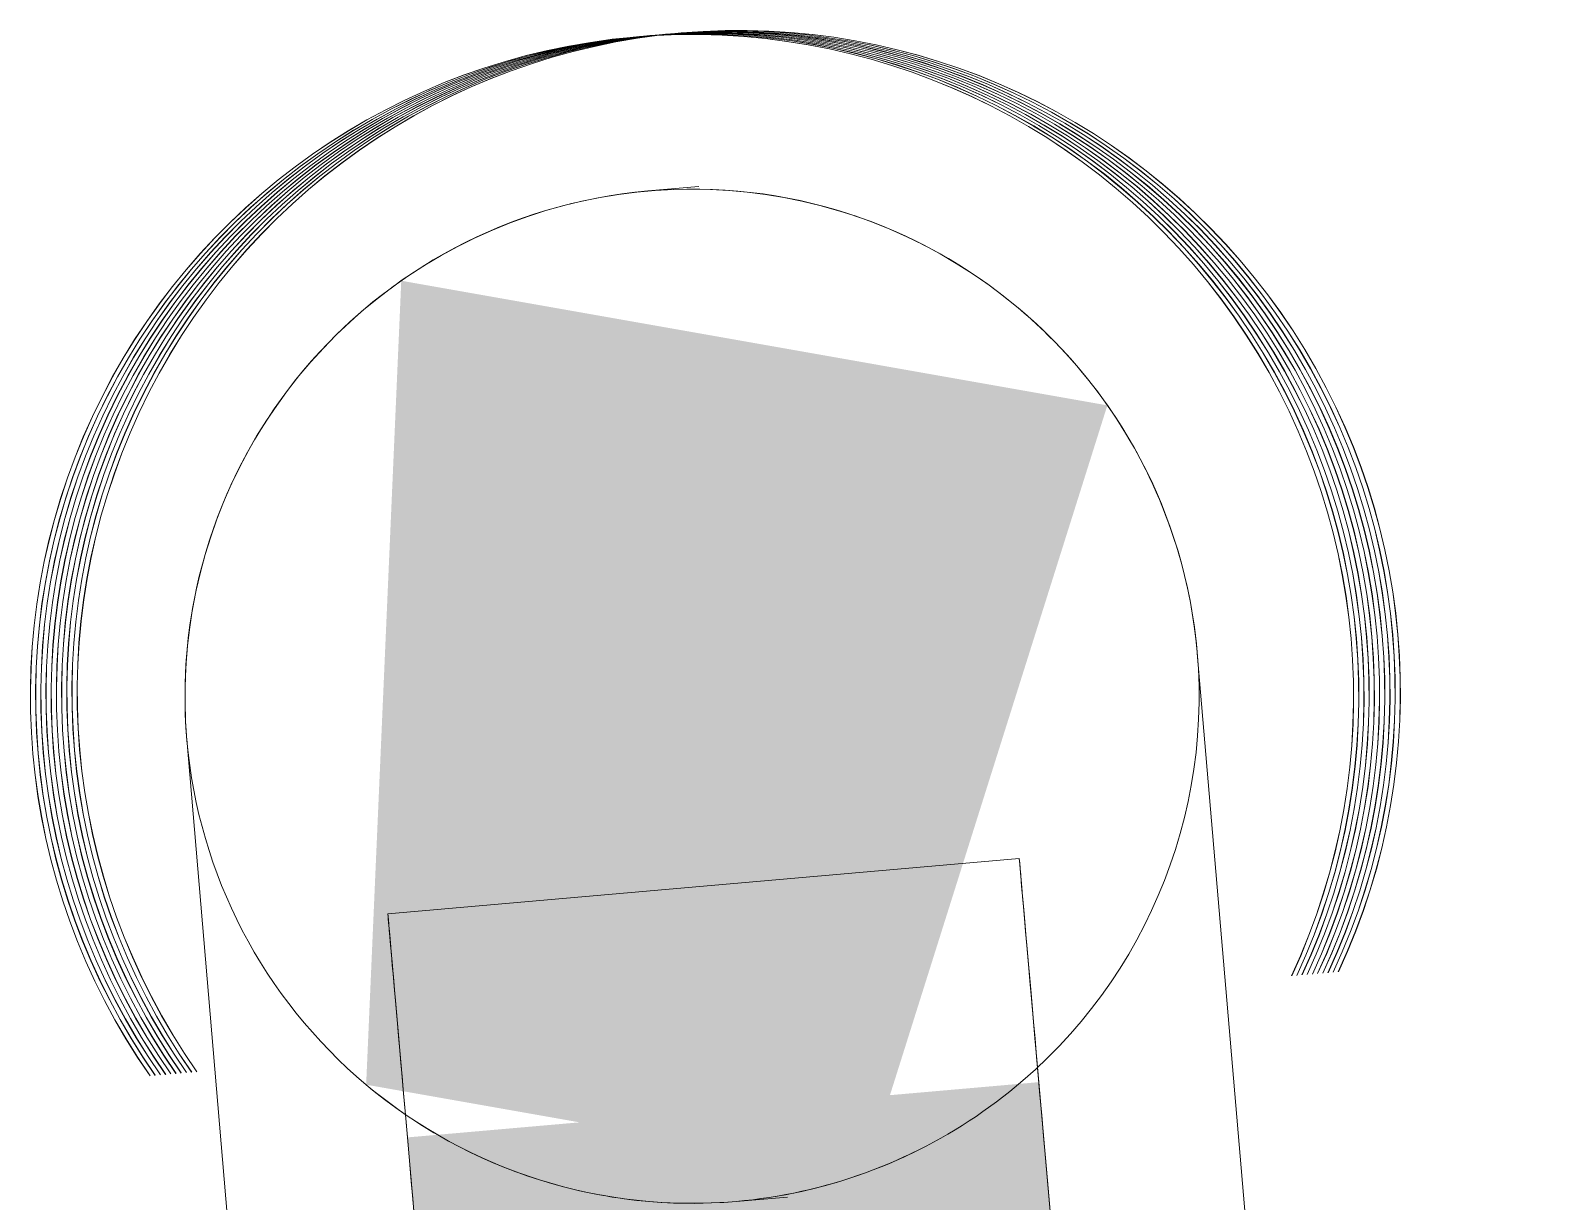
# Model space of a CAD drawing. Header units: millimetres. Extents: x 632 to 546626, y -3890 to 22200.
# Drawn here: x 370671.83 to 370683.83, y 16986.52 to 16995.75 of the extents above; entities that cross this region are included whole.
import ezdxf

# ---------------------------------------------------------------- set-up
doc = ezdxf.new("R2010")
doc.units = ezdxf.units.MM
doc.layers.add('A-770-ME_FFE_SA', color=91, linetype='Continuous', lineweight=13)

# ---------------------------------------------------------------- blocks, each defined once
blk = doc.blocks.new('Static Line_Sayfa_Metal Deck_Pan Mount - Up to 15 _ pitch - Max 2 Users-1845874-S6_501-SECTION A6')
at = {"layer": 'A-770-ME_FFE_SA', "lineweight": 5, "transparency": 33554432}
for points in [[(4548635.975, 16986.743), (4548637.883, 16992.796), (4548632.313, 16993.779), (4548632.036, 16987.438)], [(4548636.398, 16940.864), (4548641.379, 16941.299), (4548637.342, 16987.458), (4548632.361, 16987.022), (4548634.509, 16962.466)]]:
    blk.add_hatch(color=256, dxfattribs=at).paths.add_polyline_path(points)
at = {"layer": 'A-770-ME_FFE_SA', "lineweight": 5}
for p, q in [((4548634.661, 16994.522), (4548634.258, 16994.487)), ((4548640.206, 16971.91), (4548638.592, 16990.842)), ((4548630.621, 16990.162), (4548632.235, 16971.231)), ((4548637.187, 16989.222), (4548632.206, 16988.786)), ((4548637.342, 16987.458), (4548641.379, 16941.299)), ((4548636.398, 16940.864), (4548632.361, 16987.022)), ((4548634.955, 16986.517), (4548635.359, 16986.552))]:
    blk.add_line(p, q, dxfattribs=at)
for centre, radius, start, end in [((4548634.606, 16990.502), 5.219, 95, 215), ((4548634.607, 16990.502), 5.219, 95, 215), ((4548634.647, 16990.505), 5.219, 95, 215), ((4548634.648, 16990.506), 5.219, 95, 215), ((4548634.688, 16990.509), 5.219, 95, 215), ((4548634.689, 16990.509), 5.219, 95, 215), ((4548634.729, 16990.513), 5.219, 95, 215), ((4548634.73, 16990.513), 5.219, 95, 215), ((4548634.77, 16990.516), 5.219, 95, 215), ((4548634.771, 16990.516), 5.219, 95, 215), ((4548634.811, 16990.52), 5.219, 95, 215), ((4548634.812, 16990.52), 5.219, 95, 215), ((4548634.852, 16990.523), 5.219, 95, 215), ((4548634.853, 16990.524), 5.219, 95, 215), ((4548634.893, 16990.527), 5.219, 95, 215), ((4548634.894, 16990.527), 5.219, 95, 215), ((4548634.934, 16990.531), 5.219, 95, 215), ((4548634.935, 16990.531), 5.219, 95, 215), ((4548634.975, 16990.534), 5.219, 95, 215), ((4548634.976, 16990.534), 5.219, 95, 215), ((4548634.606, 16990.502), 5.219, 335, 94.9999), ((4548634.607, 16990.502), 5.219, 335, 94.9999), ((4548634.647, 16990.505), 5.219, 335, 94.9999), ((4548634.648, 16990.506), 5.219, 335, 94.9999), ((4548634.688, 16990.509), 5.219, 335, 94.9999), ((4548634.689, 16990.509), 5.219, 335, 94.9999), ((4548634.729, 16990.513), 5.219, 335, 94.9999), ((4548634.73, 16990.513), 5.219, 335, 94.9999), ((4548634.77, 16990.516), 5.219, 335, 94.9999), ((4548634.771, 16990.516), 5.219, 335, 94.9999), ((4548634.811, 16990.52), 5.219, 335, 94.9999), ((4548634.812, 16990.52), 5.219, 335, 94.9999), ((4548634.852, 16990.523), 5.219, 335, 94.9999), ((4548634.853, 16990.524), 5.219, 335, 94.9999), ((4548634.893, 16990.527), 5.219, 335, 94.9999), ((4548634.894, 16990.527), 5.219, 335, 94.9999), ((4548634.934, 16990.531), 5.219, 335, 94.9999), ((4548634.935, 16990.531), 5.219, 335, 94.9999), ((4548634.975, 16990.534), 5.219, 335, 94.9999), ((4548634.976, 16990.534), 5.219, 335, 94.9999), ((4548634.607, 16990.502), 4, 50, 185), ((4548634.607, 16990.502), 4, 95, 185), ((4548634.607, 16990.502), 4, 5, 94.9999), ((4548634.607, 16990.502), 4, 35, 50), ((4548634.607, 16990.502), 4, 5, 35), ((4548634.607, 16990.502), 4, 305, 5), ((4548634.607, 16990.502), 4, 305, 5), ((4548634.607, 16990.502), 4, 185, 230), ((4548634.607, 16990.502), 4, 185, 230), ((4548634.607, 16990.502), 4, 230, 274.9999), ((4548634.607, 16990.502), 4, 230, 260), ((4548634.607, 16990.502), 4, 275, 305), ((4548634.607, 16990.502), 4, 290, 305), ((4548634.607, 16990.502), 4, 260, 290)]:
    blk.add_arc(centre, radius, start, end, dxfattribs=at)
for centre, start_param, end_param in [((4548638.713, 16971.789), 5.977753, 6.736977), ((4548633.732, 16971.353), 5.977748, 6.736971), ((4548638.713, 16971.789), 4.712389, 5.977755), ((4548633.732, 16971.353), 4.965462, 5.977753)]:
    blk.add_ellipse(centre, major_axis=(-1.525, 17.433), ratio=0.000007, start_param=start_param, end_param=end_param, dxfattribs=at)
blk = doc.blocks.new('25021-APA-ZZ-ZZ-M3-AR-000001_V3_rvt-6-S6_501-SECTION A6')
at = {"layer": 'A-770-ME_FFE_SA', "color": 53, "lineweight": 5}
blk.add_blockref('Static Line_Sayfa_Metal Deck_Pan Mount - Up to 15 _ pitch - Max 2 Users-1845874-S6_501-SECTION A6', (0, 0), dxfattribs=at)

msp = doc.modelspace()

# ---------------------------------------------------------------- block references
at = {"color": 10, "lineweight": 5}
msp.add_blockref('25021-APA-ZZ-ZZ-M3-AR-000001_V3_rvt-6-S6_501-SECTION A6', (-4177957.554, 0), dxfattribs=at)

doc.saveas('drawing.dxf')
